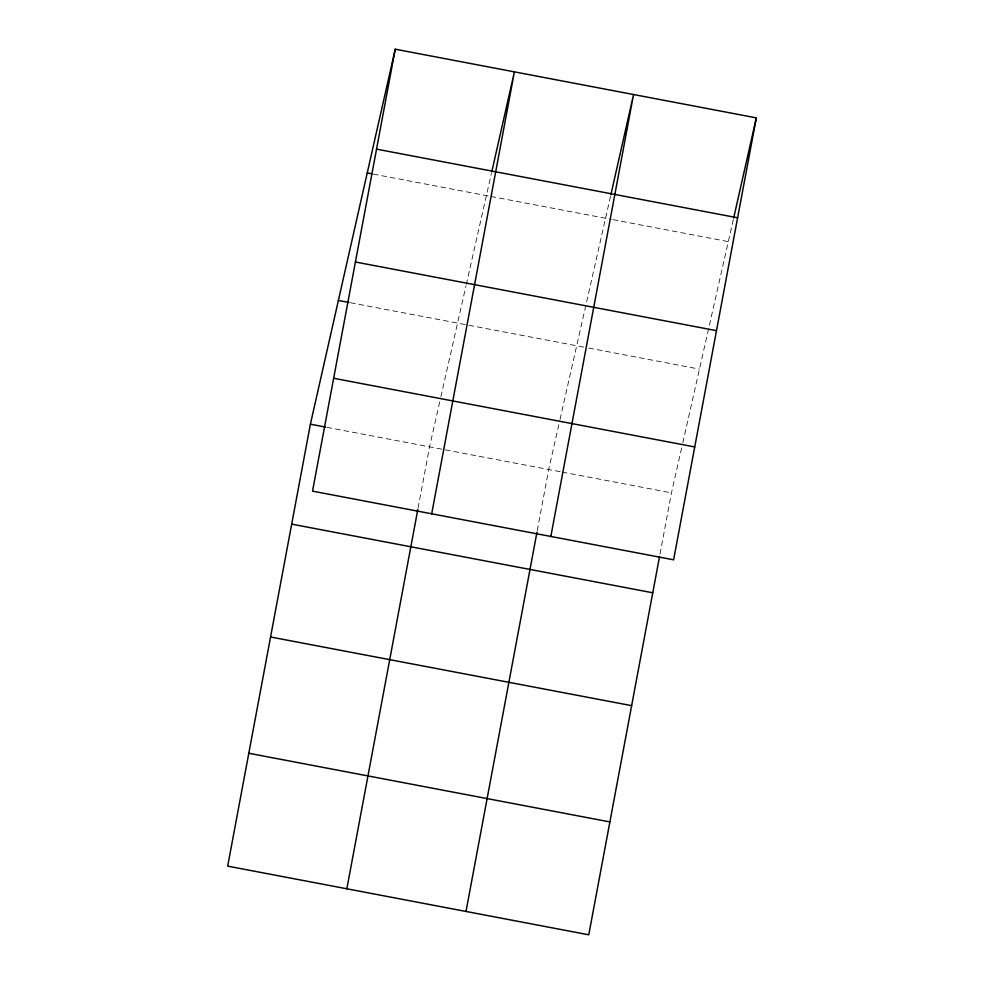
<?xml version="1.0" encoding="UTF-8"?>
<svg xmlns="http://www.w3.org/2000/svg" width="984" height="984" viewBox="0 0 984 984"><rect width="100%" height="100%" fill="white"/><g stroke="black" fill="none" stroke-linecap="round" stroke-linejoin="round"><path stroke-width="0.74" stroke-dasharray="4.92 3.69" d="M418.102 508.002L429.541 446.847L440.549 398.237M537.252 530.659L548.703 469.516L559.699 420.894M660.03 554.017L671.469 492.861L682.466 444.239M440.881 396.761L465.936 286.036M466.268 284.56L491.397 173.504M560.031 419.418L610.547 196.173M682.798 442.775L733.314 219.518M373.268 174.094L489.417 196.185M490.918 196.468L611.544 219.407M613.032 219.69L728.32 241.609M350.452 302.74L587.177 347.758M588.678 348.041L699.464 369.111M326.983 427.351L560.683 471.791M562.172 472.074L671.469 492.861"/><path stroke-width="1.48" d="M395.236 49.2L312.531 491.139L673.609 559.81L756.315 117.871L395.236 49.2L310.39 424.19L227.685 866.129L588.764 934.8L659.464 556.993M346.835 888.798L417.819 509.491M431.693 513.808L514.398 71.857L491.729 172.04M465.998 911.455L536.981 532.159M550.843 536.464L633.548 94.525L610.88 194.697M733.658 218.042L756.315 117.871M376.54 149.137L737.619 217.796M367.241 172.95L371.767 173.811M355.409 262.002L716.5 330.661M338.385 300.44L348.951 302.457M333.65 378.274L694.729 446.945M310.39 424.19L325.47 427.056M291.682 524.128L652.773 592.786M270.563 636.992L631.642 705.651M248.804 753.264L609.883 821.935"/></g></svg>
